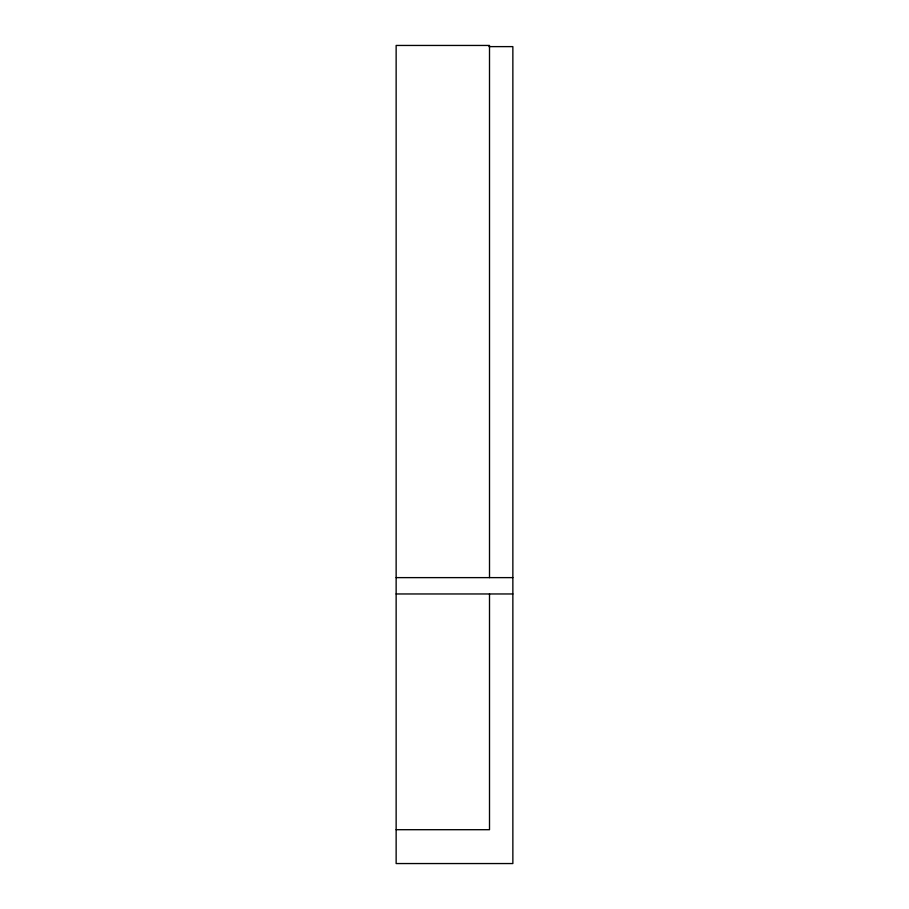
<?xml version="1.0" encoding="UTF-8"?>
<svg xmlns="http://www.w3.org/2000/svg" width="909" height="909" viewBox="0 0 909 909"><rect width="100%" height="100%" fill="white"/><g stroke="black" fill="none" stroke-linecap="round" stroke-linejoin="round"><path stroke-width="1.36" d="M488.951 46.62L512.858 46.62L512.858 863.55L396.142 863.55L396.142 45.45L489.508 45.45L489.508 577.624M396.142 577.624L512.858 577.624M396.142 593.963L512.858 593.963M396.142 829.701L489.508 829.701L489.508 593.963"/></g></svg>
